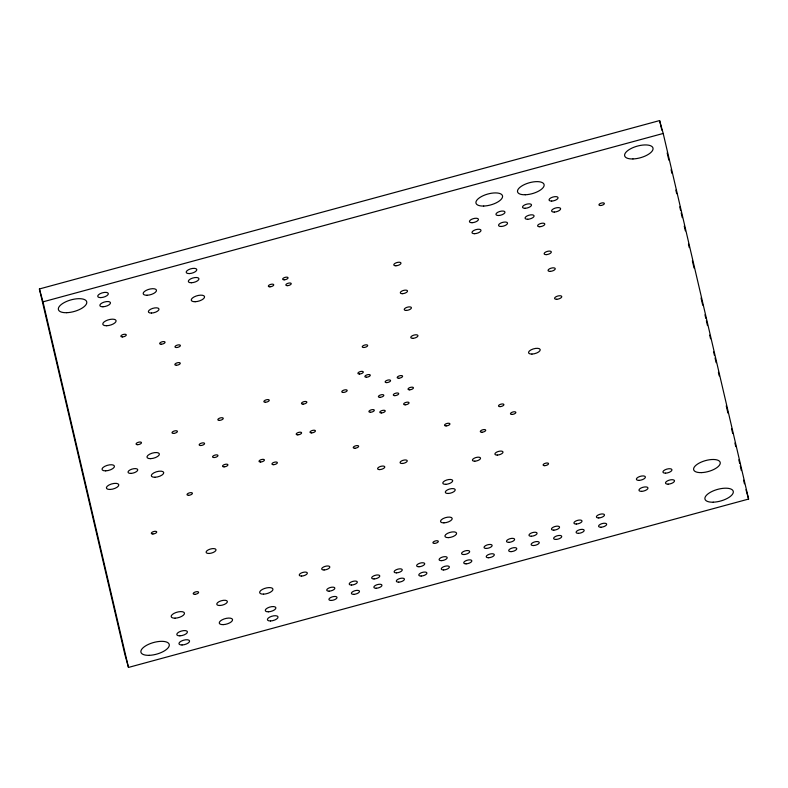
<?xml version="1.0" encoding="UTF-8"?>
<svg xmlns="http://www.w3.org/2000/svg" width="788" height="788" viewBox="0 0 788 788"><rect width="100%" height="100%" fill="white"/><g stroke="black" fill="none" stroke-linecap="round" stroke-linejoin="round"><path stroke-width="1.18" d="M39.4 288.96L659.605 120.574L663.2 133.458L748.6 499.06L128.483 667.426L124.888 654.542L39.4 288.96L42.995 301.843L128.483 667.426M42.995 301.843L663.2 133.458M745.98 489.693L748.6 499.06M659.605 120.574L661.841 130.158M667.16 152.931L668.845 160.131M671.08 169.716L671.918 173.311M675.838 190.095L676.685 193.69M679.758 206.88L680.605 210.475M681.157 212.868L682.28 217.665M684.24 226.058L685.363 230.854M688.446 244.034L689.283 247.629M692.366 260.818L694.041 268.009M701.044 297.982L702.719 305.173M704.965 314.757L705.802 318.362M706.363 320.755L707.486 325.552M709.722 335.136L710.559 338.732M713.642 351.921L714.48 355.516M715.041 357.919L716.164 362.707M718.4 372.3L719.237 375.896M726.24 405.859L727.925 413.06M731.56 428.642L732.682 433.43M734.918 443.023L735.765 446.619M738.839 459.808L739.686 463.403M740.237 465.797L741.36 470.594M743.606 480.188L744.443 483.783M173.596 433.4A2.797 1.143 -15.6 0 0 177.418 431.331A2.797 1.143 -15.6 0 0 173.143 431.469A2.797 1.143 -15.6 0 0 173.596 433.4M488.58 557.737A4.186 1.714 -15.6 0 0 494.312 554.644A4.186 1.714 -15.6 0 0 487.91 554.841A4.186 1.714 -15.6 0 0 488.58 557.737M179.9 635.827A5.496 2.256 -15.6 0 0 187.416 631.759A5.496 2.256 -15.6 0 0 179.014 632.015A5.496 2.256 -15.6 0 0 179.9 635.827M191.425 282.744A5.496 2.256 -15.6 0 0 198.94 278.676A5.496 2.256 -15.6 0 0 190.529 278.942A5.496 2.256 -15.6 0 0 191.425 282.744M189.278 273.584A5.496 2.256 -15.6 0 0 196.793 269.526A5.496 2.256 -15.6 0 0 188.391 269.782A5.496 2.256 -15.6 0 0 189.278 273.584M102.952 306.768A5.496 2.256 -15.6 0 0 110.468 302.7A5.496 2.256 -15.6 0 0 102.066 302.956A5.496 2.256 -15.6 0 0 102.952 306.768M446.116 425.914A2.797 1.143 -15.6 0 0 449.938 423.846A2.797 1.143 -15.6 0 0 445.663 423.974A2.797 1.143 -15.6 0 0 446.116 425.914M311.605 432.888A2.797 1.143 -15.6 0 0 315.427 430.819A2.797 1.143 -15.6 0 0 311.152 430.947A2.797 1.143 -15.6 0 0 311.605 432.888M270.511 620.964A5.496 2.256 -15.6 0 0 278.026 616.896A5.496 2.256 -15.6 0 0 269.624 617.152A5.496 2.256 -15.6 0 0 270.511 620.964M219.852 605.499A5.496 2.256 -15.6 0 0 227.368 601.441A5.496 2.256 -15.6 0 0 218.966 601.697A5.496 2.256 -15.6 0 0 219.852 605.499M508.881 542.341A4.186 1.714 -15.6 0 0 514.603 539.238A4.186 1.714 -15.6 0 0 508.201 539.435A4.186 1.714 -15.6 0 0 508.881 542.341M188.598 495.297A2.797 1.143 -15.6 0 0 192.42 493.239A2.797 1.143 -15.6 0 0 188.145 493.367A2.797 1.143 -15.6 0 0 188.598 495.297M406.342 310.423A3.723 1.527 -15.6 0 0 411.425 307.675A3.723 1.527 -15.6 0 0 405.741 307.842A3.723 1.527 -15.6 0 0 406.342 310.423M161.244 344.228A2.797 1.143 -15.6 0 0 165.066 342.169A2.797 1.143 -15.6 0 0 160.791 342.297A2.797 1.143 -15.6 0 0 161.244 344.228M600.545 205.51A2.797 1.143 -15.6 0 0 604.357 203.442A2.797 1.143 -15.6 0 0 600.092 203.57A2.797 1.143 -15.6 0 0 600.545 205.51M152.902 533.978A2.797 1.143 -15.6 0 0 156.723 531.91A2.797 1.143 -15.6 0 0 152.448 532.038A2.797 1.143 -15.6 0 0 152.902 533.978M556.683 299.282A3.723 1.527 -15.6 0 0 561.765 296.534A3.723 1.527 -15.6 0 0 556.082 296.702A3.723 1.527 -15.6 0 0 556.683 299.282M176.443 365.258A2.797 1.143 -15.6 0 0 180.265 363.189A2.797 1.143 -15.6 0 0 175.99 363.317A2.797 1.143 -15.6 0 0 176.443 365.258M379.993 397.319A2.797 1.143 -15.6 0 0 383.815 395.251A2.797 1.143 -15.6 0 0 379.54 395.379A2.797 1.143 -15.6 0 0 379.993 397.319M331.285 600.446A4.186 1.714 -15.6 0 0 337.008 597.353A4.186 1.714 -15.6 0 0 330.605 597.55A4.186 1.714 -15.6 0 0 331.285 600.446M214.149 457.532A2.797 1.143 -15.6 0 0 217.971 455.464A2.797 1.143 -15.6 0 0 213.696 455.592A2.797 1.143 -15.6 0 0 214.149 457.532M409.612 389.824A2.797 1.143 -15.6 0 0 413.434 387.755A2.797 1.143 -15.6 0 0 409.159 387.893A2.797 1.143 -15.6 0 0 409.612 389.824M550.152 271.377A3.723 1.527 -15.6 0 0 555.245 268.619A3.723 1.527 -15.6 0 0 549.551 268.797A3.723 1.527 -15.6 0 0 550.152 271.377M269.92 286.812A2.797 1.143 -15.6 0 0 273.741 284.744A2.797 1.143 -15.6 0 0 269.466 284.882A2.797 1.143 -15.6 0 0 269.92 286.812M106.685 325.73A6.875 2.817 -15.6 0 0 116.082 320.647A6.875 2.817 -15.6 0 0 105.572 320.972A6.875 2.817 -15.6 0 0 106.685 325.73M137.654 444.678A2.797 1.143 -15.6 0 0 141.476 442.61A2.797 1.143 -15.6 0 0 137.201 442.748A2.797 1.143 -15.6 0 0 137.654 444.678M466.112 563.844A4.186 1.714 -15.6 0 0 471.835 560.751A4.186 1.714 -15.6 0 0 465.432 560.948A4.186 1.714 -15.6 0 0 466.112 563.844M394.886 395.645A2.797 1.143 -15.6 0 0 398.708 393.576A2.797 1.143 -15.6 0 0 394.433 393.714A2.797 1.143 -15.6 0 0 394.886 395.645M265.448 402.254A2.797 1.143 -15.6 0 0 269.269 400.186A2.797 1.143 -15.6 0 0 264.995 400.324A2.797 1.143 -15.6 0 0 265.448 402.254M701.409 472.613A13.751 5.634 -15.6 0 0 720.202 462.448A13.751 5.634 -15.6 0 0 699.183 463.098A13.751 5.634 -15.6 0 0 701.409 472.613M525.3 194.754A13.751 5.634 -15.6 0 0 544.094 184.589A13.751 5.634 -15.6 0 0 523.074 185.239A13.751 5.634 -15.6 0 0 525.3 194.754M363.849 347.488A2.797 1.143 -15.6 0 0 367.671 345.42A2.797 1.143 -15.6 0 0 363.396 345.548A2.797 1.143 -15.6 0 0 363.849 347.488M483.724 206.042A13.751 5.634 -15.6 0 0 502.517 195.877A13.751 5.634 -15.6 0 0 481.498 196.527A13.751 5.634 -15.6 0 0 483.724 206.042M343.361 392.454A2.797 1.143 -15.6 0 0 347.183 390.395A2.797 1.143 -15.6 0 0 342.908 390.523A2.797 1.143 -15.6 0 0 343.361 392.454M182.038 644.978A5.496 2.256 -15.6 0 0 189.563 640.92A5.496 2.256 -15.6 0 0 181.151 641.176A5.496 2.256 -15.6 0 0 182.038 644.978M713.219 502.192A14.667 6.008 -15.6 0 0 733.264 491.357A14.667 6.008 -15.6 0 0 710.845 492.047A14.667 6.008 -15.6 0 0 713.219 502.192M632.951 158.94A14.667 6.008 -15.6 0 0 652.996 148.095A14.667 6.008 -15.6 0 0 630.577 148.784A14.667 6.008 -15.6 0 0 632.951 158.94M500.084 406.618A2.797 1.143 -15.6 0 0 503.906 404.549A2.797 1.143 -15.6 0 0 499.641 404.677A2.797 1.143 -15.6 0 0 500.084 406.618M486.413 548.438A4.186 1.714 -15.6 0 0 492.136 545.345A4.186 1.714 -15.6 0 0 485.733 545.542A4.186 1.714 -15.6 0 0 486.413 548.438M370.498 412.252A2.797 1.143 -15.6 0 0 374.32 410.184A2.797 1.143 -15.6 0 0 370.045 410.321A2.797 1.143 -15.6 0 0 370.498 412.252M512.042 414.429A2.797 1.143 -15.6 0 0 515.864 412.36A2.797 1.143 -15.6 0 0 511.589 412.498A2.797 1.143 -15.6 0 0 512.042 414.429M354.827 448.244A2.797 1.143 -15.6 0 0 358.648 446.175A2.797 1.143 -15.6 0 0 354.373 446.313A2.797 1.143 -15.6 0 0 354.827 448.244M200.763 445.525A2.797 1.143 -15.6 0 0 204.584 443.457A2.797 1.143 -15.6 0 0 200.31 443.585A2.797 1.143 -15.6 0 0 200.763 445.525M149.198 655.33A14.667 6.008 -15.6 0 0 169.243 644.495A14.667 6.008 -15.6 0 0 146.824 645.185A14.667 6.008 -15.6 0 0 149.198 655.33M273.544 464.674A2.797 1.143 -15.6 0 0 277.366 462.605A2.797 1.143 -15.6 0 0 273.091 462.733A2.797 1.143 -15.6 0 0 273.544 464.674M66.684 312.688A14.667 6.008 -15.6 0 0 86.729 301.843A14.667 6.008 -15.6 0 0 64.311 302.533A14.667 6.008 -15.6 0 0 66.684 312.688M268.373 611.803A5.496 2.256 -15.6 0 0 275.889 607.745A5.496 2.256 -15.6 0 0 267.477 608.001A5.496 2.256 -15.6 0 0 268.373 611.803M100.815 297.608A5.496 2.256 -15.6 0 0 108.33 293.54A5.496 2.256 -15.6 0 0 99.918 293.806A5.496 2.256 -15.6 0 0 100.815 297.608M151.463 313.063A5.496 2.256 -15.6 0 0 158.989 309.004A5.496 2.256 -15.6 0 0 150.577 309.26A5.496 2.256 -15.6 0 0 151.463 313.063M303.045 404.116A2.797 1.143 -15.6 0 0 306.867 402.057A2.797 1.143 -15.6 0 0 302.592 402.185A2.797 1.143 -15.6 0 0 303.045 404.116M224.097 466.841A2.797 1.143 -15.6 0 0 227.919 464.772A2.797 1.143 -15.6 0 0 223.644 464.91A2.797 1.143 -15.6 0 0 224.097 466.841M260.601 461.995A2.797 1.143 -15.6 0 0 264.423 459.926A2.797 1.143 -15.6 0 0 260.148 460.064A2.797 1.143 -15.6 0 0 260.601 461.995M405.229 404.805A2.797 1.143 -15.6 0 0 409.051 402.737A2.797 1.143 -15.6 0 0 404.776 402.865A2.797 1.143 -15.6 0 0 405.229 404.805M398.777 378.23A2.797 1.143 -15.6 0 0 402.599 376.162A2.797 1.143 -15.6 0 0 398.324 376.3A2.797 1.143 -15.6 0 0 398.777 378.23M481.901 432.228A2.797 1.143 -15.6 0 0 485.723 430.159A2.797 1.143 -15.6 0 0 481.448 430.287A2.797 1.143 -15.6 0 0 481.901 432.228M386.75 382.594A2.797 1.143 -15.6 0 0 390.572 380.525A2.797 1.143 -15.6 0 0 386.297 380.653A2.797 1.143 -15.6 0 0 386.75 382.594M359.476 374.014A2.797 1.143 -15.6 0 0 363.298 371.946A2.797 1.143 -15.6 0 0 359.023 372.084A2.797 1.143 -15.6 0 0 359.476 374.014M287.423 285.65A2.797 1.143 -15.6 0 0 291.245 283.591A2.797 1.143 -15.6 0 0 286.97 283.719A2.797 1.143 -15.6 0 0 287.423 285.65M284.232 279.809A2.797 1.143 -15.6 0 0 288.053 277.74A2.797 1.143 -15.6 0 0 283.779 277.878A2.797 1.143 -15.6 0 0 284.232 279.809M194.794 594.319A2.797 1.143 -15.6 0 0 198.615 592.261A2.797 1.143 -15.6 0 0 194.341 592.389A2.797 1.143 -15.6 0 0 194.794 594.319M122.455 336.919A2.797 1.143 -15.6 0 0 126.277 334.851A2.797 1.143 -15.6 0 0 122.002 334.979A2.797 1.143 -15.6 0 0 122.455 336.919M366.459 377.216A2.797 1.143 -15.6 0 0 370.281 375.147A2.797 1.143 -15.6 0 0 366.006 375.285A2.797 1.143 -15.6 0 0 366.459 377.216M176.561 347.518A2.797 1.143 -15.6 0 0 180.383 345.449A2.797 1.143 -15.6 0 0 176.108 345.587A2.797 1.143 -15.6 0 0 176.561 347.518M219.438 420.378A2.797 1.143 -15.6 0 0 223.26 418.31A2.797 1.143 -15.6 0 0 218.985 418.438A2.797 1.143 -15.6 0 0 219.438 420.378M297.775 434.848A2.797 1.143 -15.6 0 0 301.597 432.779A2.797 1.143 -15.6 0 0 297.322 432.917A2.797 1.143 -15.6 0 0 297.775 434.848M381.412 412.932A2.797 1.143 -15.6 0 0 385.233 410.863A2.797 1.143 -15.6 0 0 380.959 410.991A2.797 1.143 -15.6 0 0 381.412 412.932M544.715 465.659A2.797 1.143 -15.6 0 0 548.537 463.59A2.797 1.143 -15.6 0 0 544.262 463.718A2.797 1.143 -15.6 0 0 544.715 465.659M434.513 543.395A2.797 1.143 -15.6 0 0 438.335 541.326A2.797 1.143 -15.6 0 0 434.06 541.455A2.797 1.143 -15.6 0 0 434.513 543.395M445.693 484.334A5.122 2.098 -15.6 0 0 452.696 480.552A5.122 2.098 -15.6 0 0 444.865 480.788A5.122 2.098 -15.6 0 0 445.693 484.334M448.205 493.475A5.122 2.098 -15.6 0 0 455.208 489.683A5.122 2.098 -15.6 0 0 447.377 489.929A5.122 2.098 -15.6 0 0 448.205 493.475M209.007 553.471A5.122 2.098 -15.6 0 0 216.011 549.679A5.122 2.098 -15.6 0 0 208.18 549.925A5.122 2.098 -15.6 0 0 209.007 553.471M329.108 591.148A4.186 1.714 -15.6 0 0 334.841 588.055A4.186 1.714 -15.6 0 0 328.429 588.252A4.186 1.714 -15.6 0 0 329.108 591.148M351.586 585.041A4.186 1.714 -15.6 0 0 357.309 581.948A4.186 1.714 -15.6 0 0 350.906 582.145A4.186 1.714 -15.6 0 0 351.586 585.041M353.753 594.349A4.186 1.714 -15.6 0 0 359.486 591.256A4.186 1.714 -15.6 0 0 353.083 591.453A4.186 1.714 -15.6 0 0 353.753 594.349M374.054 578.944A4.186 1.714 -15.6 0 0 379.777 575.851A4.186 1.714 -15.6 0 0 373.374 576.048A4.186 1.714 -15.6 0 0 374.054 578.944M376.231 588.242A4.186 1.714 -15.6 0 0 381.953 585.149A4.186 1.714 -15.6 0 0 375.551 585.346A4.186 1.714 -15.6 0 0 376.231 588.242M396.522 572.846A4.186 1.714 -15.6 0 0 402.254 569.744A4.186 1.714 -15.6 0 0 395.842 569.941A4.186 1.714 -15.6 0 0 396.522 572.846M398.698 582.145A4.186 1.714 -15.6 0 0 404.421 579.052A4.186 1.714 -15.6 0 0 398.019 579.249A4.186 1.714 -15.6 0 0 398.698 582.145M418.999 566.739A4.186 1.714 -15.6 0 0 424.722 563.647A4.186 1.714 -15.6 0 0 418.32 563.844A4.186 1.714 -15.6 0 0 418.999 566.739M421.166 576.048A4.186 1.714 -15.6 0 0 426.899 572.945A4.186 1.714 -15.6 0 0 420.496 573.142A4.186 1.714 -15.6 0 0 421.166 576.048M441.467 560.642A4.186 1.714 -15.6 0 0 447.19 557.549A4.186 1.714 -15.6 0 0 440.787 557.746A4.186 1.714 -15.6 0 0 441.467 560.642M443.644 569.941A4.186 1.714 -15.6 0 0 449.367 566.848A4.186 1.714 -15.6 0 0 442.964 567.045A4.186 1.714 -15.6 0 0 443.644 569.941M463.935 554.535A4.186 1.714 -15.6 0 0 469.668 551.442A4.186 1.714 -15.6 0 0 463.255 551.639A4.186 1.714 -15.6 0 0 463.935 554.535M511.057 551.639A4.186 1.714 -15.6 0 0 516.78 548.546A4.186 1.714 -15.6 0 0 510.378 548.744A4.186 1.714 -15.6 0 0 511.057 551.639M531.348 536.234A4.186 1.714 -15.6 0 0 537.081 533.141A4.186 1.714 -15.6 0 0 530.669 533.338A4.186 1.714 -15.6 0 0 531.348 536.234M533.525 545.542A4.186 1.714 -15.6 0 0 539.248 542.44A4.186 1.714 -15.6 0 0 532.846 542.636A4.186 1.714 -15.6 0 0 533.525 545.542M553.826 530.137A4.186 1.714 -15.6 0 0 559.549 527.044A4.186 1.714 -15.6 0 0 553.146 527.241A4.186 1.714 -15.6 0 0 553.826 530.137M555.993 539.435A4.186 1.714 -15.6 0 0 561.726 536.342A4.186 1.714 -15.6 0 0 555.323 536.539A4.186 1.714 -15.6 0 0 555.993 539.435M576.294 524.03A4.186 1.714 -15.6 0 0 582.017 520.937A4.186 1.714 -15.6 0 0 575.614 521.134A4.186 1.714 -15.6 0 0 576.294 524.03M578.471 533.338A4.186 1.714 -15.6 0 0 584.194 530.245A4.186 1.714 -15.6 0 0 577.791 530.442A4.186 1.714 -15.6 0 0 578.471 533.338M598.762 517.933A4.186 1.714 -15.6 0 0 604.485 514.84A4.186 1.714 -15.6 0 0 598.082 515.037A4.186 1.714 -15.6 0 0 598.762 517.933M600.939 527.231A4.186 1.714 -15.6 0 0 606.661 524.138A4.186 1.714 -15.6 0 0 600.259 524.335A4.186 1.714 -15.6 0 0 600.939 527.231M546.242 254.632A3.723 1.527 -15.6 0 0 551.324 251.884A3.723 1.527 -15.6 0 0 545.641 252.052A3.723 1.527 -15.6 0 0 546.242 254.632M539.711 226.727A3.723 1.527 -15.6 0 0 544.803 223.969A3.723 1.527 -15.6 0 0 539.11 224.147A3.723 1.527 -15.6 0 0 539.711 226.727M412.863 338.328A3.723 1.527 -15.6 0 0 417.955 335.58A3.723 1.527 -15.6 0 0 412.262 335.757A3.723 1.527 -15.6 0 0 412.863 338.328M402.422 293.678A3.723 1.527 -15.6 0 0 407.514 290.93A3.723 1.527 -15.6 0 0 401.821 291.097A3.723 1.527 -15.6 0 0 402.422 293.678M395.901 265.773A3.723 1.527 -15.6 0 0 400.984 263.025A3.723 1.527 -15.6 0 0 395.3 263.192A3.723 1.527 -15.6 0 0 395.901 265.773M497.277 455.07A4.186 1.714 -15.6 0 0 503 451.977A4.186 1.714 -15.6 0 0 496.598 452.174A4.186 1.714 -15.6 0 0 497.277 455.07M474.809 461.177A4.186 1.714 -15.6 0 0 480.532 458.074A4.186 1.714 -15.6 0 0 474.13 458.271A4.186 1.714 -15.6 0 0 474.809 461.177M301.617 576.067A4.186 1.714 -15.6 0 0 307.34 572.975A4.186 1.714 -15.6 0 0 300.937 573.171A4.186 1.714 -15.6 0 0 301.617 576.067M324.085 569.97A4.186 1.714 -15.6 0 0 329.808 566.867A4.186 1.714 -15.6 0 0 323.405 567.065A4.186 1.714 -15.6 0 0 324.085 569.97M402.166 463.492A3.723 1.527 -15.6 0 0 407.248 460.744A3.723 1.527 -15.6 0 0 401.565 460.921A3.723 1.527 -15.6 0 0 402.166 463.492M379.698 469.599A3.723 1.527 -15.6 0 0 384.78 466.841A3.723 1.527 -15.6 0 0 379.097 467.018A3.723 1.527 -15.6 0 0 379.698 469.599M531.939 354.078A6.048 2.482 -15.6 0 0 540.213 349.606A6.048 2.482 -15.6 0 0 530.964 349.892A6.048 2.482 -15.6 0 0 531.939 354.078M448.323 537.633A6.048 2.482 -15.6 0 0 456.597 533.171A6.048 2.482 -15.6 0 0 447.348 533.446A6.048 2.482 -15.6 0 0 448.323 537.633M443.93 522.858A6.048 2.482 -15.6 0 0 452.194 518.386A6.048 2.482 -15.6 0 0 442.945 518.671A6.048 2.482 -15.6 0 0 443.93 522.858M223.152 624.628A6.875 2.817 -15.6 0 0 232.549 619.545A6.875 2.817 -15.6 0 0 222.039 619.87A6.875 2.817 -15.6 0 0 223.152 624.628M263.537 594.152A6.875 2.817 -15.6 0 0 272.934 589.069A6.875 2.817 -15.6 0 0 262.424 589.394A6.875 2.817 -15.6 0 0 263.537 594.152M175.064 618.166A6.875 2.817 -15.6 0 0 184.461 613.084A6.875 2.817 -15.6 0 0 173.951 613.409A6.875 2.817 -15.6 0 0 175.064 618.166M147.07 295.254A6.875 2.817 -15.6 0 0 156.467 290.171A6.875 2.817 -15.6 0 0 145.957 290.496A6.875 2.817 -15.6 0 0 147.07 295.254M195.148 301.715A6.875 2.817 -15.6 0 0 204.545 296.633A6.875 2.817 -15.6 0 0 194.035 296.958A6.875 2.817 -15.6 0 0 195.148 301.715M668.125 484.157A4.679 1.921 -15.6 0 0 674.508 480.7A4.679 1.921 -15.6 0 0 667.367 480.916A4.679 1.921 -15.6 0 0 668.125 484.157M665.555 473.164A4.679 1.921 -15.6 0 0 671.947 469.707A4.679 1.921 -15.6 0 0 664.796 469.934A4.679 1.921 -15.6 0 0 665.555 473.164M641.58 491.357A4.679 1.921 -15.6 0 0 647.972 487.9A4.679 1.921 -15.6 0 0 640.821 488.127A4.679 1.921 -15.6 0 0 641.58 491.357M639.009 480.375A4.679 1.921 -15.6 0 0 645.402 476.917A4.679 1.921 -15.6 0 0 638.26 477.134A4.679 1.921 -15.6 0 0 639.009 480.375M551.669 201.078A4.679 1.921 -15.6 0 0 558.062 197.63A4.679 1.921 -15.6 0 0 550.91 197.847A4.679 1.921 -15.6 0 0 551.669 201.078M525.123 208.288A4.679 1.921 -15.6 0 0 531.516 204.831A4.679 1.921 -15.6 0 0 524.375 205.057A4.679 1.921 -15.6 0 0 525.123 208.288M498.587 215.498A4.679 1.921 -15.6 0 0 504.98 212.041A4.679 1.921 -15.6 0 0 497.829 212.258A4.679 1.921 -15.6 0 0 498.587 215.498M472.042 222.699A4.679 1.921 -15.6 0 0 478.434 219.241A4.679 1.921 -15.6 0 0 471.293 219.468A4.679 1.921 -15.6 0 0 472.042 222.699M554.24 212.071A4.679 1.921 -15.6 0 0 560.623 208.613A4.679 1.921 -15.6 0 0 553.481 208.83A4.679 1.921 -15.6 0 0 554.24 212.071M527.694 219.271A4.679 1.921 -15.6 0 0 534.087 215.823A4.679 1.921 -15.6 0 0 526.936 216.04A4.679 1.921 -15.6 0 0 527.694 219.271M501.158 226.481A4.679 1.921 -15.6 0 0 507.541 223.024A4.679 1.921 -15.6 0 0 500.4 223.25A4.679 1.921 -15.6 0 0 501.158 226.481M474.612 233.691A4.679 1.921 -15.6 0 0 481.005 230.234A4.679 1.921 -15.6 0 0 473.864 230.451A4.679 1.921 -15.6 0 0 474.612 233.691M130.867 473.401A5.043 2.069 -15.6 0 0 137.752 469.678A5.043 2.069 -15.6 0 0 130.05 469.914A5.043 2.069 -15.6 0 0 130.867 473.401M150.607 458.655A6.422 2.63 -15.6 0 0 159.373 453.918A6.422 2.63 -15.6 0 0 149.572 454.213A6.422 2.63 -15.6 0 0 150.607 458.655M105.661 470.86A6.422 2.63 -15.6 0 0 114.437 466.122A6.422 2.63 -15.6 0 0 104.627 466.417A6.422 2.63 -15.6 0 0 105.661 470.86M110.015 489.466A6.422 2.63 -15.6 0 0 118.791 484.719A6.422 2.63 -15.6 0 0 108.98 485.024A6.422 2.63 -15.6 0 0 110.015 489.466M154.96 477.262A6.422 2.63 -15.6 0 0 163.727 472.524A6.422 2.63 -15.6 0 0 153.916 472.82A6.422 2.63 -15.6 0 0 154.96 477.262"/></g></svg>
